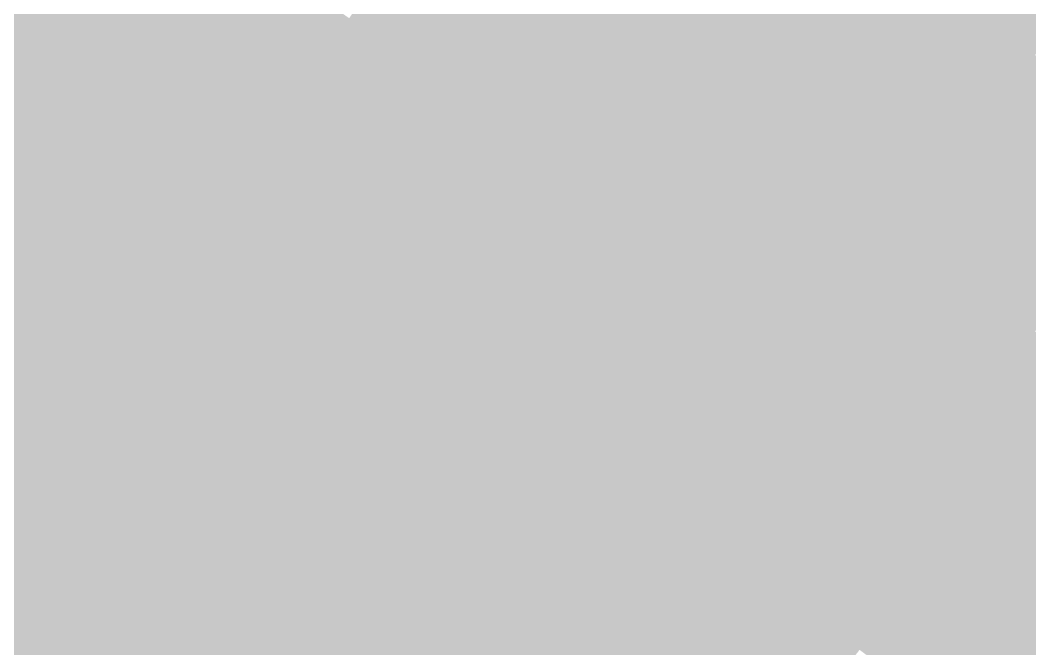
# Model space of a CAD drawing. Header units: inches. Extents: x -266 to 784, y -170 to 213.
# Drawn here: x 88.02 to 116.44, y -82.77 to -65.06 of the extents above; entities that cross this region are included whole.
import ezdxf

# ---------------------------------------------------------------- set-up
doc = ezdxf.new("R2010")
doc.units = ezdxf.units.IN
doc.header["$MEASUREMENT"] = 0

msp = doc.modelspace()

# ---------------------------------------------------------------- linework, layer by layer
at = {"color": 235, "true_color": 0xa55279}
msp.add_solid([(115.531686, -61.752973), (116.413607, -62.224369), (113.981396, -64.569663), (114.851483, -65.062561)], dxfattribs=at)
at = {"color": 231, "true_color": 0xf67bc0}
msp.add_solid([(93.124597, -62.223866), (93.956066, -62.779436), (91.569499, -64.490517), (92.387084, -65.066326)], dxfattribs=at)
at = {"color": 233, "true_color": 0xd0689d}
msp.add_solid([(103.785162, -62.206432), (104.64289, -62.720535), (102.227281, -64.734712), (103.072135, -65.26971)], dxfattribs=at)
at = {"color": 243, "true_color": 0xbb5d8b}
msp.add_solid([(109.630961, -62.105172), (110.501048, -62.59807), (108.073805, -64.776946), (108.931533, -65.291049)], dxfattribs=at)
at = {"color": 235, "true_color": 0xa15076}
msp.add_solid([(116.413607, -62.224369), (117.295528, -62.695766), (114.851483, -65.062561), (115.72157, -65.55546)], dxfattribs=at)
at = {"color": 231, "true_color": 0xfe7ac8}
msp.add_solid([(89.116745, -62.763093), (89.934329, -63.338901), (87.549621, -64.931224), (88.352828, -65.526924)], dxfattribs=at)
at = {"color": 231, "true_color": 0xf279bd}
msp.add_solid([(93.956066, -62.779436), (94.787536, -63.335007), (92.387084, -65.066326), (93.204669, -65.642134)], dxfattribs=at)
at = {"color": 223, "true_color": 0xe170ad}
msp.add_solid([(98.847867, -62.594722), (99.692721, -63.129719), (97.281945, -65.001717), (98.113414, -65.557288)], dxfattribs=at)
at = {"color": 233, "true_color": 0xcc659a}
msp.add_solid([(104.64289, -62.720535), (105.500619, -63.234638), (103.072135, -65.26971), (103.916989, -65.804707)], dxfattribs=at)
at = {"color": 243, "true_color": 0xb65b88}
msp.add_solid([(110.501048, -62.59807), (111.371135, -63.090969), (108.931533, -65.291049), (109.789262, -65.805151)], dxfattribs=at)
at = {"color": 235, "true_color": 0x9d4e73}
msp.add_solid([(117.295528, -62.695766), (118.177449, -63.167163), (115.72157, -65.55546), (116.591657, -66.048358)], dxfattribs=at)
at = {"color": 225, "true_color": 0xb25985}
msp.add_solid([(111.371135, -63.090969), (112.241222, -63.583867), (109.789262, -65.805151), (110.646991, -66.319254)], dxfattribs=at)
at = {"color": 231, "true_color": 0xff7fca}
msp.add_solid([(89.934329, -63.338901), (90.751914, -63.914709), (88.352828, -65.526924), (89.156036, -66.122623)], dxfattribs=at)
at = {"color": 231, "true_color": 0xee76ba}
msp.add_solid([(94.787536, -63.335007), (95.619005, -63.890577), (93.204669, -65.642134), (94.022254, -66.217942)], dxfattribs=at)
at = {"color": 223, "true_color": 0xdd6eaa}
msp.add_solid([(99.692721, -63.129719), (100.537574, -63.664717), (98.113414, -65.557288), (98.944884, -66.112858)], dxfattribs=at)
at = {"color": 233, "true_color": 0xc86397}
msp.add_solid([(105.500619, -63.234638), (106.358348, -63.74874), (103.916989, -65.804707), (104.761842, -66.339705)], dxfattribs=at)
at = {"color": 225, "true_color": 0xae5682}
msp.add_solid([(112.241222, -63.583867), (113.111309, -64.076765), (110.646991, -66.319254), (111.504719, -66.833357)], dxfattribs=at)
at = {"color": 231, "true_color": 0xfb7dc7}
msp.add_solid([(90.751914, -63.914709), (91.569499, -64.490517), (89.156036, -66.122623), (89.959244, -66.718322)], dxfattribs=at)
at = {"color": 231, "true_color": 0xea74b6}
msp.add_solid([(95.619005, -63.890577), (96.450475, -64.446147), (94.022254, -66.217942), (94.839838, -66.79375)], dxfattribs=at)
at = {"color": 223, "true_color": 0xd96ca6}
msp.add_solid([(100.537574, -63.664717), (101.382428, -64.199714), (98.944884, -66.112858), (99.776353, -66.668428)], dxfattribs=at)
at = {"color": 233, "true_color": 0xc36194}
msp.add_solid([(106.358348, -63.74874), (107.216076, -64.262843), (104.761842, -66.339705), (105.606696, -66.874703)], dxfattribs=at)
at = {"color": 233, "true_color": 0xd46aa3}
msp.add_solid([(101.382428, -64.199714), (102.227281, -64.734712), (99.776353, -66.668428), (100.607823, -67.223998)], dxfattribs=at)
at = {"color": 225, "true_color": 0xaa547e}
msp.add_solid([(113.111309, -64.076765), (113.981396, -64.569663), (111.504719, -66.833357), (112.362448, -67.34746)], dxfattribs=at)
at = {"color": 231, "true_color": 0xf67bc3}
msp.add_solid([(91.569499, -64.490517), (92.387084, -65.066326), (89.959244, -66.718322), (90.762451, -67.314021)], dxfattribs=at)
at = {"color": 223, "true_color": 0xe572b3}
msp.add_solid([(96.450475, -64.446147), (97.281945, -65.001717), (94.839838, -66.79375), (95.657423, -67.369558)], dxfattribs=at)
at = {"color": 233, "true_color": 0xbf5f91}
msp.add_solid([(107.216076, -64.262843), (108.073805, -64.776946), (105.606696, -66.874703), (106.451549, -67.4097)], dxfattribs=at)
at = {"color": 233, "true_color": 0xd068a0}
msp.add_solid([(102.227281, -64.734712), (103.072135, -65.26971), (100.607823, -67.223998), (101.439293, -67.779568)], dxfattribs=at)
at = {"color": 233, "true_color": 0xbb5d8d}
msp.add_solid([(108.073805, -64.776946), (108.931533, -65.291049), (106.451549, -67.4097), (107.296403, -67.944698)], dxfattribs=at)
at = {"color": 235, "true_color": 0xa5527b}
msp.add_solid([(113.981396, -64.569663), (114.851483, -65.062561), (112.362448, -67.34746), (113.220177, -67.861562)], dxfattribs=at)
at = {"color": 231, "true_color": 0xfe7acc}
msp.add_solid([(87.549621, -64.931224), (88.352828, -65.526924), (85.929761, -67.060243), (86.718107, -67.675475)], dxfattribs=at)
at = {"color": 231, "true_color": 0xf279c0}
msp.add_solid([(92.387084, -65.066326), (93.204669, -65.642134), (90.762451, -67.314021), (91.565659, -67.909721)], dxfattribs=at)
at = {"color": 223, "true_color": 0xe170b0}
msp.add_solid([(97.281945, -65.001717), (98.113414, -65.557288), (95.657423, -67.369558), (96.475008, -67.945367)], dxfattribs=at)
at = {"color": 235, "true_color": 0xa15078}
msp.add_solid([(114.851483, -65.062561), (115.72157, -65.55546), (113.220177, -67.861562), (114.077905, -68.375665)], dxfattribs=at)
at = {"color": 233, "true_color": 0xcc659d}
msp.add_solid([(103.072135, -65.26971), (103.916989, -65.804707), (101.439293, -67.779568), (102.270762, -68.335139)], dxfattribs=at)
at = {"color": 243, "true_color": 0xb65b8a}
msp.add_solid([(108.931533, -65.291049), (109.789262, -65.805151), (107.296403, -67.944698), (108.141256, -68.479695)], dxfattribs=at)
at = {"color": 231, "true_color": 0xff7fcd}
msp.add_solid([(88.352828, -65.526924), (89.156036, -66.122623), (86.718107, -67.675475), (87.506453, -68.290707)], dxfattribs=at)
at = {"color": 231, "true_color": 0xee76bc}
msp.add_solid([(93.204669, -65.642134), (94.022254, -66.217942), (91.565659, -67.909721), (92.368866, -68.50542)], dxfattribs=at)
at = {"color": 223, "true_color": 0xdd6eac}
msp.add_solid([(98.113414, -65.557288), (98.944884, -66.112858), (96.475008, -67.945367), (97.292593, -68.521175)], dxfattribs=at)
at = {"color": 235, "true_color": 0x9d4e75}
msp.add_solid([(115.72157, -65.55546), (116.591657, -66.048358), (114.077905, -68.375665), (114.935634, -68.889768)], dxfattribs=at)
at = {"color": 233, "true_color": 0xc86399}
msp.add_solid([(103.916989, -65.804707), (104.761842, -66.339705), (102.270762, -68.335139), (103.102232, -68.890709)], dxfattribs=at)
at = {"color": 225, "true_color": 0xb25987}
msp.add_solid([(109.789262, -65.805151), (110.646991, -66.319254), (108.141256, -68.479695), (108.98611, -69.014693)], dxfattribs=at)
at = {"color": 231, "true_color": 0xfb7dca}
msp.add_solid([(89.156036, -66.122623), (89.959244, -66.718322), (87.506453, -68.290707), (88.2948, -68.905938)], dxfattribs=at)
at = {"color": 231, "true_color": 0xea74b9}
msp.add_solid([(94.022254, -66.217942), (94.839838, -66.79375), (92.368866, -68.50542), (93.172074, -69.101119)], dxfattribs=at)
at = {"color": 223, "true_color": 0xd96ca9}
msp.add_solid([(98.944884, -66.112858), (99.776353, -66.668428), (97.292593, -68.521175), (98.110178, -69.096983)], dxfattribs=at)
at = {"color": 235, "true_color": 0x994c72}
msp.add_solid([(116.591657, -66.048358), (117.461744, -66.541256), (114.935634, -68.889768), (115.793362, -69.40387)], dxfattribs=at)
at = {"color": 233, "true_color": 0xc36196}
msp.add_solid([(104.761842, -66.339705), (105.606696, -66.874703), (103.102232, -68.890709), (103.933702, -69.446279)], dxfattribs=at)
at = {"color": 225, "true_color": 0xae5684}
msp.add_solid([(110.646991, -66.319254), (111.504719, -66.833357), (108.98611, -69.014693), (109.830963, -69.549691)], dxfattribs=at)
at = {"color": 231, "true_color": 0xf67bc6}
msp.add_solid([(89.959244, -66.718322), (90.762451, -67.314021), (88.2948, -68.905938), (89.083146, -69.52117)], dxfattribs=at)
at = {"color": 223, "true_color": 0xd46aa6}
msp.add_solid([(99.776353, -66.668428), (100.607823, -67.223998), (98.110178, -69.096983), (98.927762, -69.672791)], dxfattribs=at)
at = {"color": 235, "true_color": 0x944a6e}
msp.add_solid([(117.461744, -66.541256), (118.331831, -67.034154), (115.793362, -69.40387), (116.651091, -69.917973)], dxfattribs=at)
at = {"color": 223, "true_color": 0xe572b6}
msp.add_solid([(94.839838, -66.79375), (95.657423, -67.369558), (93.172074, -69.101119), (93.975281, -69.696819)], dxfattribs=at)
at = {"color": 233, "true_color": 0xbf5f93}
msp.add_solid([(105.606696, -66.874703), (106.451549, -67.4097), (103.933702, -69.446279), (104.765171, -70.001849)], dxfattribs=at)
at = {"color": 225, "true_color": 0xaa5480}
msp.add_solid([(111.504719, -66.833357), (112.362448, -67.34746), (109.830963, -69.549691), (110.675817, -70.084688)], dxfattribs=at)
at = {"color": 231, "true_color": 0xf279c3}
msp.add_solid([(90.762451, -67.314021), (91.565659, -67.909721), (89.083146, -69.52117), (89.871493, -70.136401)], dxfattribs=at)
at = {"color": 233, "true_color": 0xd068a2}
msp.add_solid([(100.607823, -67.223998), (101.439293, -67.779568), (98.927762, -69.672791), (99.745347, -70.248599)], dxfattribs=at)
at = {"color": 225, "true_color": 0xa5527d}
msp.add_solid([(112.362448, -67.34746), (113.220177, -67.861562), (110.675817, -70.084688), (111.520671, -70.619686)], dxfattribs=at)
at = {"color": 223, "true_color": 0xe170b2}
msp.add_solid([(95.657423, -67.369558), (96.475008, -67.945367), (93.975281, -69.696819), (94.778489, -70.292518)], dxfattribs=at)
at = {"color": 233, "true_color": 0xbb5d8f}
msp.add_solid([(106.451549, -67.4097), (107.296403, -67.944698), (104.765171, -70.001849), (105.596641, -70.55742)], dxfattribs=at)
at = {"color": 231, "true_color": 0xee76bf}
msp.add_solid([(91.565659, -67.909721), (92.368866, -68.50542), (89.871493, -70.136401), (90.659839, -70.751633)], dxfattribs=at)
at = {"color": 233, "true_color": 0xcc659f}
msp.add_solid([(101.439293, -67.779568), (102.270762, -68.335139), (99.745347, -70.248599), (100.562932, -70.824408)], dxfattribs=at)
at = {"color": 235, "true_color": 0xa1507a}
msp.add_solid([(113.220177, -67.861562), (114.077905, -68.375665), (111.520671, -70.619686), (112.365524, -71.154683)], dxfattribs=at)
at = {"color": 223, "true_color": 0xdd6eaf}
msp.add_solid([(96.475008, -67.945367), (97.292593, -68.521175), (94.778489, -70.292518), (95.581696, -70.888217)], dxfattribs=at)
at = {"color": 233, "true_color": 0xb65b8c}
msp.add_solid([(107.296403, -67.944698), (108.141256, -68.479695), (105.596641, -70.55742), (106.42811, -71.11299)], dxfattribs=at)
at = {"color": 231, "true_color": 0xfb7dcd}
msp.add_solid([(87.506453, -68.290707), (88.2948, -68.905938), (85.80416, -70.417655), (86.577171, -71.052048)], dxfattribs=at)
at = {"color": 233, "true_color": 0xc8639c}
msp.add_solid([(102.270762, -68.335139), (103.102232, -68.890709), (100.562932, -70.824408), (101.380517, -71.400216)], dxfattribs=at)
at = {"color": 225, "true_color": 0xb25989}
msp.add_solid([(108.141256, -68.479695), (108.98611, -69.014693), (106.42811, -71.11299), (107.25958, -71.66856)], dxfattribs=at)
at = {"color": 235, "true_color": 0x9d4e77}
msp.add_solid([(114.077905, -68.375665), (114.935634, -68.889768), (112.365524, -71.154683), (113.210378, -71.689681)], dxfattribs=at)
at = {"color": 231, "true_color": 0xea74bc}
msp.add_solid([(92.368866, -68.50542), (93.172074, -69.101119), (90.659839, -70.751633), (91.448186, -71.366865)], dxfattribs=at)
at = {"color": 223, "true_color": 0xd96cac}
msp.add_solid([(97.292593, -68.521175), (98.110178, -69.096983), (95.581696, -70.888217), (96.384904, -71.483917)], dxfattribs=at)
at = {"color": 231, "true_color": 0xf67bc9}
msp.add_solid([(88.2948, -68.905938), (89.083146, -69.52117), (86.577171, -71.052048), (87.350181, -71.686441)], dxfattribs=at)
at = {"color": 233, "true_color": 0xc36198}
msp.add_solid([(103.102232, -68.890709), (103.933702, -69.446279), (101.380517, -71.400216), (102.198102, -71.976024)], dxfattribs=at)
at = {"color": 225, "true_color": 0xae5686}
msp.add_solid([(108.98611, -69.014693), (109.830963, -69.549691), (107.25958, -71.66856), (108.09105, -72.22413)], dxfattribs=at)
at = {"color": 235, "true_color": 0x994c73}
msp.add_solid([(114.935634, -68.889768), (115.793362, -69.40387), (113.210378, -71.689681), (114.055231, -72.224679)], dxfattribs=at)
at = {"color": 223, "true_color": 0xe572b8}
msp.add_solid([(93.172074, -69.101119), (93.975281, -69.696819), (91.448186, -71.366865), (92.236532, -71.982096)], dxfattribs=at)
at = {"color": 223, "true_color": 0xd46aa8}
msp.add_solid([(98.110178, -69.096983), (98.927762, -69.672791), (96.384904, -71.483917), (97.188111, -72.079616)], dxfattribs=at)
at = {"color": 231, "true_color": 0xf279c6}
msp.add_solid([(89.083146, -69.52117), (89.871493, -70.136401), (87.350181, -71.686441), (88.123192, -72.320834)], dxfattribs=at)
at = {"color": 233, "true_color": 0xbf5f95}
msp.add_solid([(103.933702, -69.446279), (104.765171, -70.001849), (102.198102, -71.976024), (103.015686, -72.551832)], dxfattribs=at)
at = {"color": 225, "true_color": 0xaa5482}
msp.add_solid([(109.830963, -69.549691), (110.675817, -70.084688), (108.09105, -72.22413), (108.922519, -72.779701)], dxfattribs=at)
at = {"color": 235, "true_color": 0x944a70}
msp.add_solid([(115.793362, -69.40387), (116.651091, -69.917973), (114.055231, -72.224679), (114.900085, -72.759676)], dxfattribs=at)
at = {"color": 223, "true_color": 0xe170b5}
msp.add_solid([(93.975281, -69.696819), (94.778489, -70.292518), (92.236532, -71.982096), (93.024878, -72.597328)], dxfattribs=at)
at = {"color": 233, "true_color": 0xd068a5}
msp.add_solid([(98.927762, -69.672791), (99.745347, -70.248599), (97.188111, -72.079616), (97.991319, -72.675315)], dxfattribs=at)
at = {"color": 231, "true_color": 0xee76c2}
msp.add_solid([(89.871493, -70.136401), (90.659839, -70.751633), (88.123192, -72.320834), (88.896202, -72.955228)], dxfattribs=at)
at = {"color": 233, "true_color": 0xbb5d92}
msp.add_solid([(104.765171, -70.001849), (105.596641, -70.55742), (103.015686, -72.551832), (103.833271, -73.12764)], dxfattribs=at)
at = {"color": 225, "true_color": 0xa5527f}
msp.add_solid([(110.675817, -70.084688), (111.520671, -70.619686), (108.922519, -72.779701), (109.753989, -73.335271)], dxfattribs=at)
at = {"color": 235, "true_color": 0x90486d}
msp.add_solid([(116.651091, -69.917973), (117.50882, -70.432076), (114.900085, -72.759676), (115.744938, -73.294674)], dxfattribs=at)
at = {"color": 223, "true_color": 0xdd6eb2}
msp.add_solid([(94.778489, -70.292518), (95.581696, -70.888217), (93.024878, -72.597328), (93.813225, -73.212559)], dxfattribs=at)
at = {"color": 233, "true_color": 0xcc65a1}
msp.add_solid([(99.745347, -70.248599), (100.562932, -70.824408), (97.991319, -72.675315), (98.794526, -73.271014)], dxfattribs=at)
at = {"color": 227, "true_color": 0x8c456a}
msp.add_solid([(117.50882, -70.432076), (118.366548, -70.946179), (115.744938, -73.294674), (116.589792, -73.829672)], dxfattribs=at)
at = {"color": 231, "true_color": 0xea74bf}
msp.add_solid([(90.659839, -70.751633), (91.448186, -71.366865), (88.896202, -72.955228), (89.669213, -73.589621)], dxfattribs=at)
at = {"color": 233, "true_color": 0xb65b8e}
msp.add_solid([(105.596641, -70.55742), (106.42811, -71.11299), (103.833271, -73.12764), (104.650856, -73.703449)], dxfattribs=at)
at = {"color": 225, "true_color": 0xa1507c}
msp.add_solid([(111.520671, -70.619686), (112.365524, -71.154683), (109.753989, -73.335271), (110.585458, -73.890841)], dxfattribs=at)
at = {"color": 223, "true_color": 0xd96cae}
msp.add_solid([(95.581696, -70.888217), (96.384904, -71.483917), (93.813225, -73.212559), (94.601571, -73.827791)], dxfattribs=at)
at = {"color": 233, "true_color": 0xc8639e}
msp.add_solid([(100.562932, -70.824408), (101.380517, -71.400216), (98.794526, -73.271014), (99.597734, -73.866714)], dxfattribs=at)
at = {"color": 225, "true_color": 0xb2598b}
msp.add_solid([(106.42811, -71.11299), (107.25958, -71.66856), (104.650856, -73.703449), (105.468441, -74.279257)], dxfattribs=at)
at = {"color": 235, "true_color": 0x9d4e78}
msp.add_solid([(112.365524, -71.154683), (113.210378, -71.689681), (110.585458, -73.890841), (111.416928, -74.446411)], dxfattribs=at)
at = {"color": 223, "true_color": 0xe572bb}
msp.add_solid([(91.448186, -71.366865), (92.236532, -71.982096), (89.669213, -73.589621), (90.442223, -74.224014)], dxfattribs=at)
at = {"color": 223, "true_color": 0xd46aab}
msp.add_solid([(96.384904, -71.483917), (97.188111, -72.079616), (94.601571, -73.827791), (95.389918, -74.443022)], dxfattribs=at)
at = {"color": 233, "true_color": 0xc3619b}
msp.add_solid([(101.380517, -71.400216), (102.198102, -71.976024), (99.597734, -73.866714), (100.400941, -74.462413)], dxfattribs=at)
at = {"color": 231, "true_color": 0xf279c8}
msp.add_solid([(87.350181, -71.686441), (88.123192, -72.320834), (85.5646, -73.808531), (86.321808, -74.461704)], dxfattribs=at)
at = {"color": 225, "true_color": 0xae5688}
msp.add_solid([(107.25958, -71.66856), (108.09105, -72.22413), (105.468441, -74.279257), (106.286026, -74.855065)], dxfattribs=at)
at = {"color": 235, "true_color": 0x994c75}
msp.add_solid([(113.210378, -71.689681), (114.055231, -72.224679), (111.416928, -74.446411), (112.248398, -75.001981)], dxfattribs=at)
at = {"color": 223, "true_color": 0xe170b8}
msp.add_solid([(92.236532, -71.982096), (93.024878, -72.597328), (90.442223, -74.224014), (91.215233, -74.858408)], dxfattribs=at)
at = {"color": 223, "true_color": 0xd068a7}
msp.add_solid([(97.188111, -72.079616), (97.991319, -72.675315), (95.389918, -74.443022), (96.178264, -75.058254)], dxfattribs=at)
at = {"color": 233, "true_color": 0xbf5f97}
msp.add_solid([(102.198102, -71.976024), (103.015686, -72.551832), (100.400941, -74.462413), (101.204149, -75.058112)], dxfattribs=at)
at = {"color": 231, "true_color": 0xee76c5}
msp.add_solid([(88.123192, -72.320834), (88.896202, -72.955228), (86.321808, -74.461704), (87.079017, -75.114877)], dxfattribs=at)
at = {"color": 225, "true_color": 0xaa5484}
msp.add_solid([(108.09105, -72.22413), (108.922519, -72.779701), (106.286026, -74.855065), (107.103611, -75.430873)], dxfattribs=at)
at = {"color": 235, "true_color": 0x944a72}
msp.add_solid([(114.055231, -72.224679), (114.900085, -72.759676), (112.248398, -75.001981), (113.079867, -75.557552)], dxfattribs=at)
at = {"color": 223, "true_color": 0xdd6eb4}
msp.add_solid([(93.024878, -72.597328), (93.813225, -73.212559), (91.215233, -74.858408), (91.988244, -75.492801)], dxfattribs=at)
at = {"color": 233, "true_color": 0xcc65a4}
msp.add_solid([(97.991319, -72.675315), (98.794526, -73.271014), (96.178264, -75.058254), (96.966611, -75.673486)], dxfattribs=at)
at = {"color": 233, "true_color": 0xbb5d94}
msp.add_solid([(103.015686, -72.551832), (103.833271, -73.12764), (101.204149, -75.058112), (102.007356, -75.653812)], dxfattribs=at)
at = {"color": 231, "true_color": 0xea74c1}
msp.add_solid([(88.896202, -72.955228), (89.669213, -73.589621), (87.079017, -75.114877), (87.836226, -75.76805)], dxfattribs=at)
at = {"color": 225, "true_color": 0xa55281}
msp.add_solid([(108.922519, -72.779701), (109.753989, -73.335271), (107.103611, -75.430873), (107.921195, -76.006681)], dxfattribs=at)
at = {"color": 235, "true_color": 0x90486f}
msp.add_solid([(114.900085, -72.759676), (115.744938, -73.294674), (113.079867, -75.557552), (113.911337, -76.113122)], dxfattribs=at)
at = {"color": 223, "true_color": 0xd96cb1}
msp.add_solid([(93.813225, -73.212559), (94.601571, -73.827791), (91.988244, -75.492801), (92.761254, -76.127194)], dxfattribs=at)
at = {"color": 233, "true_color": 0xc863a0}
msp.add_solid([(98.794526, -73.271014), (99.597734, -73.866714), (96.966611, -75.673486), (97.754957, -76.288717)], dxfattribs=at)
at = {"color": 233, "true_color": 0xb65b90}
msp.add_solid([(103.833271, -73.12764), (104.650856, -73.703449), (102.007356, -75.653812), (102.810564, -76.249511)], dxfattribs=at)
at = {"color": 227, "true_color": 0x8c456b}
msp.add_solid([(115.744938, -73.294674), (116.589792, -73.829672), (113.911337, -76.113122), (114.742806, -76.668692)], dxfattribs=at)
at = {"color": 231, "true_color": 0xe572be}
msp.add_solid([(89.669213, -73.589621), (90.442223, -74.224014), (87.836226, -75.76805), (88.593435, -76.421223)], dxfattribs=at)
at = {"color": 225, "true_color": 0xa1507e}
msp.add_solid([(109.753989, -73.335271), (110.585458, -73.890841), (107.921195, -76.006681), (108.73878, -76.582489)], dxfattribs=at)
at = {"color": 223, "true_color": 0xd46aad}
msp.add_solid([(94.601571, -73.827791), (95.389918, -74.443022), (92.761254, -76.127194), (93.534265, -76.761587)], dxfattribs=at)
at = {"color": 233, "true_color": 0xc3619d}
msp.add_solid([(99.597734, -73.866714), (100.400941, -74.462413), (97.754957, -76.288717), (98.543303, -76.903949)], dxfattribs=at)
at = {"color": 225, "true_color": 0xb2598d}
msp.add_solid([(104.650856, -73.703449), (105.468441, -74.279257), (102.810564, -76.249511), (103.613772, -76.84521)], dxfattribs=at)
at = {"color": 235, "true_color": 0x9d4e7a}
msp.add_solid([(110.585458, -73.890841), (111.416928, -74.446411), (108.73878, -76.582489), (109.556365, -77.158298)], dxfattribs=at)
at = {"color": 227, "true_color": 0x884368}
msp.add_solid([(116.589792, -73.829672), (117.434646, -74.364669), (114.742806, -76.668692), (115.574276, -77.224262)], dxfattribs=at)
at = {"color": 223, "true_color": 0xe170ba}
msp.add_solid([(90.442223, -74.224014), (91.215233, -74.858408), (88.593435, -76.421223), (89.350644, -77.074395)], dxfattribs=at)
at = {"color": 223, "true_color": 0xd068aa}
msp.add_solid([(95.389918, -74.443022), (96.178264, -75.058254), (93.534265, -76.761587), (94.307275, -77.395981)], dxfattribs=at)
at = {"color": 233, "true_color": 0xbf5f99}
msp.add_solid([(100.400941, -74.462413), (101.204149, -75.058112), (98.543303, -76.903949), (99.33165, -77.51918)], dxfattribs=at)
at = {"color": 225, "true_color": 0xae568a}
msp.add_solid([(105.468441, -74.279257), (106.286026, -74.855065), (103.613772, -76.84521), (104.416979, -77.44091)], dxfattribs=at)
at = {"color": 235, "true_color": 0x994c77}
msp.add_solid([(111.416928, -74.446411), (112.248398, -75.001981), (109.556365, -77.158298), (110.37395, -77.734106)], dxfattribs=at)
at = {"color": 237, "true_color": 0x834165}
msp.add_solid([(117.434646, -74.364669), (118.279499, -74.899667), (115.574276, -77.224262), (116.405746, -77.779833)], dxfattribs=at)
at = {"color": 223, "true_color": 0xdd6eb7}
msp.add_solid([(91.215233, -74.858408), (91.988244, -75.492801), (89.350644, -77.074395), (90.107853, -77.727568)], dxfattribs=at)
at = {"color": 225, "true_color": 0xaa5486}
msp.add_solid([(106.286026, -74.855065), (107.103611, -75.430873), (104.416979, -77.44091), (105.220187, -78.036609)], dxfattribs=at)
at = {"color": 235, "true_color": 0x944a74}
msp.add_solid([(112.248398, -75.001981), (113.079867, -75.557552), (110.37395, -77.734106), (111.191535, -78.309914)], dxfattribs=at)
at = {"color": 237, "true_color": 0x7f3f62}
msp.add_solid([(118.279499, -74.899667), (119.124353, -75.434664), (116.405746, -77.779833), (117.237215, -78.335403)], dxfattribs=at)
at = {"color": 223, "true_color": 0xcc65a6}
msp.add_solid([(96.178264, -75.058254), (96.966611, -75.673486), (94.307275, -77.395981), (95.080286, -78.030374)], dxfattribs=at)
at = {"color": 233, "true_color": 0xbb5d96}
msp.add_solid([(101.204149, -75.058112), (102.007356, -75.653812), (99.33165, -77.51918), (100.119996, -78.134412)], dxfattribs=at)
at = {"color": 223, "true_color": 0xd96cb3}
msp.add_solid([(91.988244, -75.492801), (92.761254, -76.127194), (90.107853, -77.727568), (90.865062, -78.380741)], dxfattribs=at)
at = {"color": 225, "true_color": 0xa55283}
msp.add_solid([(107.103611, -75.430873), (107.921195, -76.006681), (105.220187, -78.036609), (106.023394, -78.632308)], dxfattribs=at)
at = {"color": 235, "true_color": 0x904870}
msp.add_solid([(113.079867, -75.557552), (113.911337, -76.113122), (111.191535, -78.309914), (112.009119, -78.885722)], dxfattribs=at)
at = {"color": 231, "true_color": 0xe572c0}
msp.add_solid([(87.836226, -75.76805), (88.593435, -76.421223), (85.950331, -77.900839), (86.691282, -78.572398)], dxfattribs=at)
at = {"color": 233, "true_color": 0xc863a3}
msp.add_solid([(96.966611, -75.673486), (97.754957, -76.288717), (95.080286, -78.030374), (95.853296, -78.664767)], dxfattribs=at)
at = {"color": 233, "true_color": 0xb65b93}
msp.add_solid([(102.007356, -75.653812), (102.810564, -76.249511), (100.119996, -78.134412), (100.908343, -78.749644)], dxfattribs=at)
at = {"color": 223, "true_color": 0xd46ab0}
msp.add_solid([(92.761254, -76.127194), (93.534265, -76.761587), (90.865062, -78.380741), (91.62227, -79.033914)], dxfattribs=at)
at = {"color": 225, "true_color": 0xa15080}
msp.add_solid([(107.921195, -76.006681), (108.73878, -76.582489), (106.023394, -78.632308), (106.826602, -79.228008)], dxfattribs=at)
at = {"color": 227, "true_color": 0x8c456d}
msp.add_solid([(113.911337, -76.113122), (114.742806, -76.668692), (112.009119, -78.885722), (112.826704, -79.46153)], dxfattribs=at)
at = {"color": 223, "true_color": 0xe170bd}
msp.add_solid([(88.593435, -76.421223), (89.350644, -77.074395), (86.691282, -78.572398), (87.432233, -79.243957)], dxfattribs=at)
at = {"color": 233, "true_color": 0xc3619f}
msp.add_solid([(97.754957, -76.288717), (98.543303, -76.903949), (95.853296, -78.664767), (96.626307, -79.299161)], dxfattribs=at)
at = {"color": 215, "true_color": 0xb2598f}
msp.add_solid([(102.810564, -76.249511), (103.613772, -76.84521), (100.908343, -78.749644), (101.696689, -79.364875)], dxfattribs=at)
at = {"color": 225, "true_color": 0x9d4e7c}
msp.add_solid([(108.73878, -76.582489), (109.556365, -77.158298), (106.826602, -79.228008), (107.629809, -79.823707)], dxfattribs=at)
at = {"color": 227, "true_color": 0x88436a}
msp.add_solid([(114.742806, -76.668692), (115.574276, -77.224262), (112.826704, -79.46153), (113.644289, -80.037339)], dxfattribs=at)
at = {"color": 223, "true_color": 0xd068ac}
msp.add_solid([(93.534265, -76.761587), (94.307275, -77.395981), (91.62227, -79.033914), (92.379479, -79.687087)], dxfattribs=at)
at = {"color": 233, "true_color": 0xbf5f9c}
msp.add_solid([(98.543303, -76.903949), (99.33165, -77.51918), (96.626307, -79.299161), (97.399317, -79.933554)], dxfattribs=at)
at = {"color": 225, "true_color": 0xae568c}
msp.add_solid([(103.613772, -76.84521), (104.416979, -77.44091), (101.696689, -79.364875), (102.485036, -79.980107)], dxfattribs=at)
at = {"color": 223, "true_color": 0xdd6eb9}
msp.add_solid([(89.350644, -77.074395), (90.107853, -77.727568), (87.432233, -79.243957), (88.173184, -79.915516)], dxfattribs=at)
at = {"color": 235, "true_color": 0x994c79}
msp.add_solid([(109.556365, -77.158298), (110.37395, -77.734106), (107.629809, -79.823707), (108.433017, -80.419406)], dxfattribs=at)
at = {"color": 237, "true_color": 0x834166}
msp.add_solid([(115.574276, -77.224262), (116.405746, -77.779833), (113.644289, -80.037339), (114.461874, -80.613147)], dxfattribs=at)
at = {"color": 223, "true_color": 0xcc65a9}
msp.add_solid([(94.307275, -77.395981), (95.080286, -78.030374), (92.379479, -79.687087), (93.136688, -80.34026)], dxfattribs=at)
at = {"color": 233, "true_color": 0xbb5d98}
msp.add_solid([(99.33165, -77.51918), (100.119996, -78.134412), (97.399317, -79.933554), (98.172328, -80.567947)], dxfattribs=at)
at = {"color": 225, "true_color": 0xaa5488}
msp.add_solid([(104.416979, -77.44091), (105.220187, -78.036609), (102.485036, -79.980107), (103.273382, -80.595338)], dxfattribs=at)
at = {"color": 223, "true_color": 0xd96cb6}
msp.add_solid([(90.107853, -77.727568), (90.865062, -78.380741), (88.173184, -79.915516), (88.914135, -80.587075)], dxfattribs=at)
at = {"color": 235, "true_color": 0x944a75}
msp.add_solid([(110.37395, -77.734106), (111.191535, -78.309914), (108.433017, -80.419406), (109.236224, -81.015105)], dxfattribs=at)
at = {"color": 237, "true_color": 0x7f3f63}
msp.add_solid([(116.405746, -77.779833), (117.237215, -78.335403), (114.461874, -80.613147), (115.279459, -81.188955)], dxfattribs=at)
at = {"color": 233, "true_color": 0xc863a5}
msp.add_solid([(95.080286, -78.030374), (95.853296, -78.664767), (93.136688, -80.34026), (93.893897, -80.993433)], dxfattribs=at)
at = {"color": 233, "true_color": 0xb65b95}
msp.add_solid([(100.119996, -78.134412), (100.908343, -78.749644), (98.172328, -80.567947), (98.945338, -81.20234)], dxfattribs=at)
at = {"color": 225, "true_color": 0xa55285}
msp.add_solid([(105.220187, -78.036609), (106.023394, -78.632308), (103.273382, -80.595338), (104.061728, -81.21057)], dxfattribs=at)
at = {"color": 223, "true_color": 0xd46ab2}
msp.add_solid([(90.865062, -78.380741), (91.62227, -79.033914), (88.914135, -80.587075), (89.655086, -81.258634)], dxfattribs=at)
at = {"color": 235, "true_color": 0x904872}
msp.add_solid([(111.191535, -78.309914), (112.009119, -78.885722), (109.236224, -81.015105), (110.039432, -81.610805)], dxfattribs=at)
at = {"color": 237, "true_color": 0x7b3d60}
msp.add_solid([(117.237215, -78.335403), (118.068685, -78.890973), (115.279459, -81.188955), (116.097043, -81.764763)], dxfattribs=at)
at = {"color": 233, "true_color": 0xc361a2}
msp.add_solid([(95.853296, -78.664767), (96.626307, -79.299161), (93.893897, -80.993433), (94.651106, -81.646605)], dxfattribs=at)
at = {"color": 225, "true_color": 0xa15081}
msp.add_solid([(106.023394, -78.632308), (106.826602, -79.228008), (104.061728, -81.21057), (104.850075, -81.825802)], dxfattribs=at)
at = {"color": 215, "true_color": 0xb25991}
msp.add_solid([(100.908343, -78.749644), (101.696689, -79.364875), (98.945338, -81.20234), (99.718348, -81.836734)], dxfattribs=at)
at = {"color": 227, "true_color": 0x8c456f}
msp.add_solid([(112.009119, -78.885722), (112.826704, -79.46153), (110.039432, -81.610805), (110.842639, -82.206504)], dxfattribs=at)
at = {"color": 237, "true_color": 0x763b5c}
msp.add_solid([(118.068685, -78.890973), (118.900155, -79.446543), (116.097043, -81.764763), (116.914628, -82.340571)], dxfattribs=at)
at = {"color": 223, "true_color": 0xdd6ebc}
msp.add_solid([(87.432233, -79.243957), (88.173184, -79.915516), (85.461156, -81.365784), (86.185403, -82.055325)], dxfattribs=at)
at = {"color": 223, "true_color": 0xd068af}
msp.add_solid([(91.62227, -79.033914), (92.379479, -79.687087), (89.655086, -81.258634), (90.396037, -81.930193)], dxfattribs=at)
at = {"color": 225, "true_color": 0x9d4e7e}
msp.add_solid([(106.826602, -79.228008), (107.629809, -79.823707), (104.850075, -81.825802), (105.638421, -82.441033)], dxfattribs=at)
at = {"color": 233, "true_color": 0xbf5f9e}
msp.add_solid([(96.626307, -79.299161), (97.399317, -79.933554), (94.651106, -81.646605), (95.408315, -82.299778)], dxfattribs=at)
at = {"color": 225, "true_color": 0xae568e}
msp.add_solid([(101.696689, -79.364875), (102.485036, -79.980107), (99.718348, -81.836734), (100.491359, -82.471127)], dxfattribs=at)
at = {"color": 227, "true_color": 0x88436b}
msp.add_solid([(112.826704, -79.46153), (113.644289, -80.037339), (110.842639, -82.206504), (111.645847, -82.802203)], dxfattribs=at)
at = {"color": 223, "true_color": 0xcc65ab}
msp.add_solid([(92.379479, -79.687087), (93.136688, -80.34026), (90.396037, -81.930193), (91.136988, -82.601751)], dxfattribs=at)
at = {"color": 235, "true_color": 0x994c7b}
msp.add_solid([(107.629809, -79.823707), (108.433017, -80.419406), (105.638421, -82.441033), (106.426768, -83.056265)], dxfattribs=at)
at = {"color": 223, "true_color": 0xd96cb8}
msp.add_solid([(88.173184, -79.915516), (88.914135, -80.587075), (86.185403, -82.055325), (86.90965, -82.744865)], dxfattribs=at)
at = {"color": 233, "true_color": 0xbb5d9a}
msp.add_solid([(97.399317, -79.933554), (98.172328, -80.567947), (95.408315, -82.299778), (96.165523, -82.952951)], dxfattribs=at)
at = {"color": 225, "true_color": 0xaa548a}
msp.add_solid([(102.485036, -79.980107), (103.273382, -80.595338), (100.491359, -82.471127), (101.264369, -83.10552)], dxfattribs=at)
at = {"color": 227, "true_color": 0x834168}
msp.add_solid([(113.644289, -80.037339), (114.461874, -80.613147), (111.645847, -82.802203), (112.449054, -83.397903)], dxfattribs=at)
at = {"color": 223, "true_color": 0xc863a7}
msp.add_solid([(93.136688, -80.34026), (93.893897, -80.993433), (91.136988, -82.601751), (91.87794, -83.27331)], dxfattribs=at)
at = {"color": 235, "true_color": 0x944a77}
msp.add_solid([(108.433017, -80.419406), (109.236224, -81.015105), (106.426768, -83.056265), (107.215114, -83.671496)], dxfattribs=at)
at = {"color": 223, "true_color": 0xd46ab5}
msp.add_solid([(88.914135, -80.587075), (89.655086, -81.258634), (86.90965, -82.744865), (87.633897, -83.434406)], dxfattribs=at)
at = {"color": 233, "true_color": 0xb65b97}
msp.add_solid([(98.172328, -80.567947), (98.945338, -81.20234), (96.165523, -82.952951), (96.922732, -83.606124)], dxfattribs=at)
at = {"color": 225, "true_color": 0xa55287}
msp.add_solid([(103.273382, -80.595338), (104.061728, -81.21057), (101.264369, -83.10552), (102.03738, -83.739914)], dxfattribs=at)
at = {"color": 237, "true_color": 0x7f3f65}
msp.add_solid([(114.461874, -80.613147), (115.279459, -81.188955), (112.449054, -83.397903), (113.252262, -83.993602)], dxfattribs=at)
at = {"color": 233, "true_color": 0xc361a4}
msp.add_solid([(93.893897, -80.993433), (94.651106, -81.646605), (91.87794, -83.27331), (92.618891, -83.944869)], dxfattribs=at)
at = {"color": 223, "true_color": 0xd068b1}
msp.add_solid([(89.655086, -81.258634), (90.396037, -81.930193), (87.633897, -83.434406), (88.358144, -84.123946)], dxfattribs=at)
at = {"color": 215, "true_color": 0xb25993}
msp.add_solid([(98.945338, -81.20234), (99.718348, -81.836734), (96.922732, -83.606124), (97.679941, -84.259297)], dxfattribs=at)
at = {"color": 225, "true_color": 0xa15083}
msp.add_solid([(104.061728, -81.21057), (104.850075, -81.825802), (102.03738, -83.739914), (102.81039, -84.374307)], dxfattribs=at)
at = {"color": 235, "true_color": 0x904874}
msp.add_solid([(109.236224, -81.015105), (110.039432, -81.610805), (107.215114, -83.671496), (108.003461, -84.286728)], dxfattribs=at)
at = {"color": 237, "true_color": 0x7b3d61}
msp.add_solid([(115.279459, -81.188955), (116.097043, -81.764763), (113.252262, -83.993602), (114.055469, -84.589301)], dxfattribs=at)
at = {"color": 233, "true_color": 0xbf5fa0}
msp.add_solid([(94.651106, -81.646605), (95.408315, -82.299778), (92.618891, -83.944869), (93.359842, -84.616428)], dxfattribs=at)
at = {"color": 215, "true_color": 0xae5690}
msp.add_solid([(99.718348, -81.836734), (100.491359, -82.471127), (97.679941, -84.259297), (98.43715, -84.91247)], dxfattribs=at)
at = {"color": 225, "true_color": 0x9d4e80}
msp.add_solid([(104.850075, -81.825802), (105.638421, -82.441033), (102.81039, -84.374307), (103.583401, -85.0087)], dxfattribs=at)
at = {"color": 227, "true_color": 0x8c4570}
msp.add_solid([(110.039432, -81.610805), (110.842639, -82.206504), (108.003461, -84.286728), (108.791807, -84.90196)], dxfattribs=at)
at = {"color": 237, "true_color": 0x763b5e}
msp.add_solid([(116.097043, -81.764763), (116.914628, -82.340571), (114.055469, -84.589301), (114.858677, -85.185001)], dxfattribs=at)
at = {"color": 223, "true_color": 0xcc65ad}
msp.add_solid([(90.396037, -81.930193), (91.136988, -82.601751), (88.358144, -84.123946), (89.082391, -84.813487)], dxfattribs=at)
at = {"color": 233, "true_color": 0xbb5d9d}
msp.add_solid([(95.408315, -82.299778), (96.165523, -82.952951), (93.359842, -84.616428), (94.100793, -85.287987)], dxfattribs=at)
at = {"color": 227, "true_color": 0x88436d}
msp.add_solid([(110.842639, -82.206504), (111.645847, -82.802203), (108.791807, -84.90196), (109.580153, -85.517191)], dxfattribs=at)
at = {"color": 237, "true_color": 0x72395a}
msp.add_solid([(116.914628, -82.340571), (117.732213, -82.91638), (114.858677, -85.185001), (115.661885, -85.7807)], dxfattribs=at)
at = {"color": 223, "true_color": 0xc863aa}
msp.add_solid([(91.136988, -82.601751), (91.87794, -83.27331), (89.082391, -84.813487), (89.806638, -85.503028)], dxfattribs=at)
at = {"color": 225, "true_color": 0xaa548c}
msp.add_solid([(100.491359, -82.471127), (101.264369, -83.10552), (98.43715, -84.91247), (99.194359, -85.565642)], dxfattribs=at)
at = {"color": 225, "true_color": 0x994c7c}
msp.add_solid([(105.638421, -82.441033), (106.426768, -83.056265), (103.583401, -85.0087), (104.356411, -85.643093)], dxfattribs=at)

doc.saveas('drawing.dxf')
